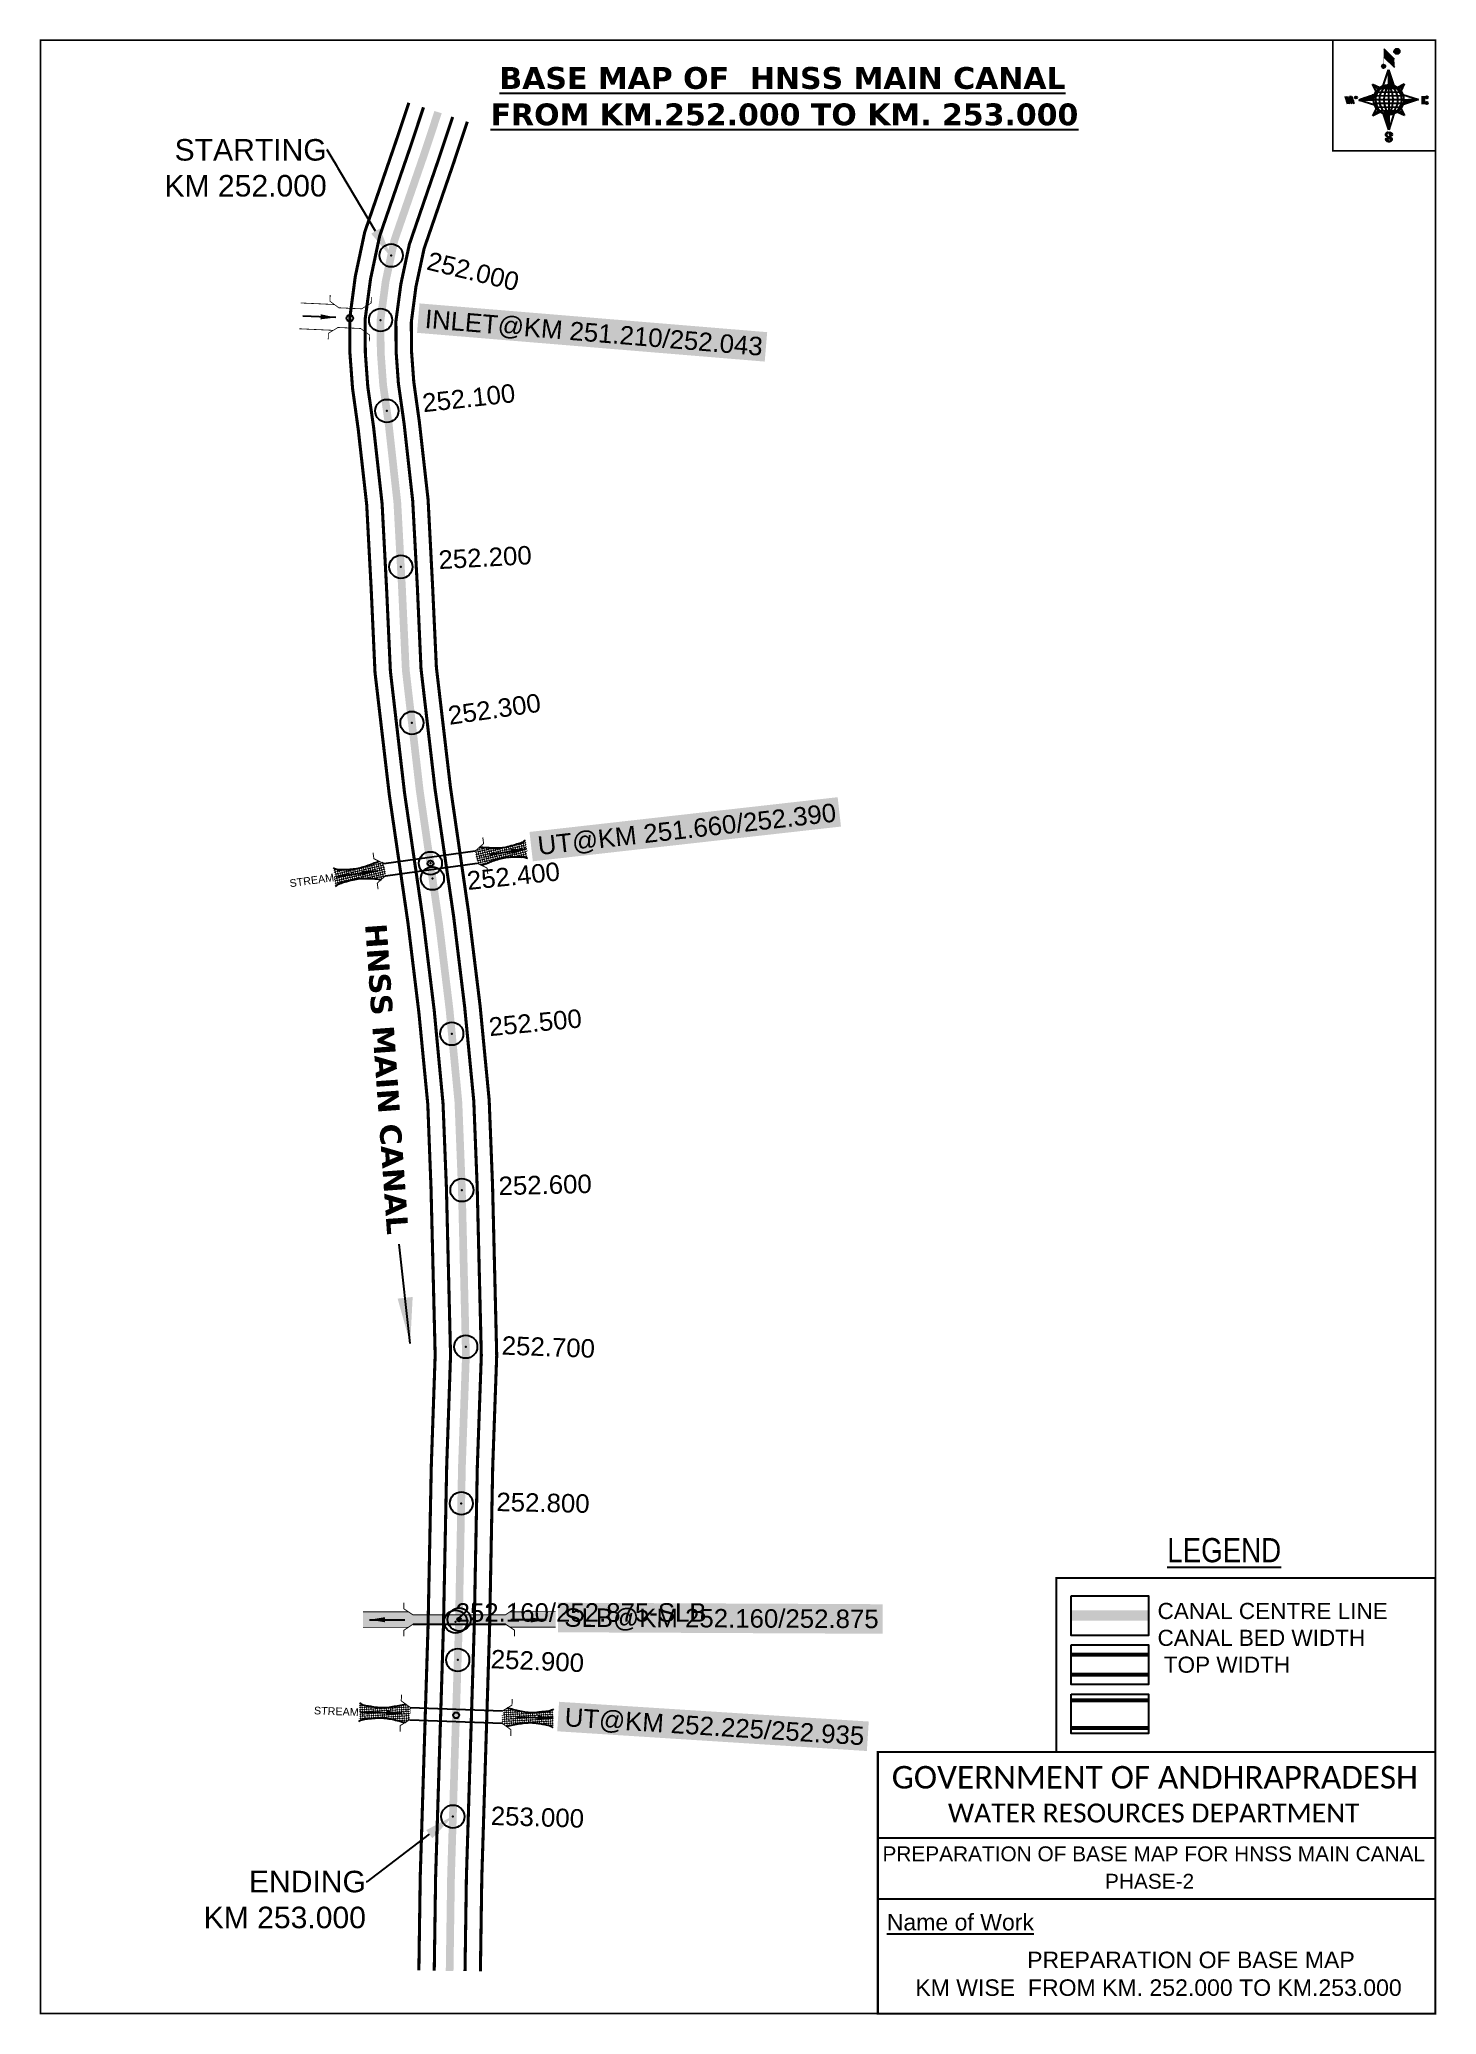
# Model space of a CAD drawing. Header units: inches. Extents: x 757642 to 758550, y 1613391 to 1614674.
import ezdxf
from ezdxf import colors
from ezdxf.entities.mleader import LeaderData, LeaderLine
from ezdxf.enums import TextEntityAlignment as Align
from ezdxf.math import Vec2, Vec3

# ---------------------------------------------------------------- set-up
doc = ezdxf.new("R2010")
doc.units = ezdxf.units.IN
doc.header["$LTSCALE"] = 15
doc.header["$MEASUREMENT"] = 0
doc.header["$PDMODE"] = 32
doc.header["$PDSIZE"] = 15
doc.linetypes.add('ACAD_ISO02W100', pattern=[15, 12, -3])
doc.linetypes.add('HIDDEN2', pattern=[0.1875, 0.125, -0.0625])
for name, color, linetype in [('AQUADUCT', 1, 'Continuous'), ('bord', 1, 'Continuous'), ('CANAL1', 7, 'Continuous'), ('CSMark', 72, 'Continuous'), ('DCBMS', 232, 'Continuous'), ('PAGE', 7, 'Continuous'), ('STRUCTURE', 5, 'Continuous'), ('TEXT', 6, 'Continuous')]:
    doc.layers.add(name, color=color, linetype=linetype)
doc.styles.add('ARIALN', font='ARIALN.TTF')
doc.styles.get("Standard").update_dxf_attribs({"font": 'arial.ttf'})
doc.dimstyles.get("Standard").update_dxf_attribs({"dimtxt": 20, "dimasz": 0.18, "dimexe": 0.18, "dimexo": 0.0625, "dimgap": 0.09, "dimtad": 0, "dimtih": 1, "dimtoh": 1, "dimdec": 4, "dimzin": 0, "dimdsep": 46, "dimtxsty": 'Standard', "dimcen": 0.09, "dimadec": 0, "dimazin": 0, "dimtfac": 1, "dimtdec": 4, "dimtofl": 0, "dimtmove": 0, "dimatfit": 3, "dimfxl": 1, "dimtolj": 1, "dimtzin": 0, "dimarcsym": 0})
pattern_1 = [(267.297113149, (-8720374.938, 50637915.138), (10.5367255337, -0.497431438), [])]
pattern_2 = [(357.297113149, (-8720374.938, 50637915.138), (0.497431438, 10.5367255337), [])]

# ---------------------------------------------------------------- blocks, each defined once
blk = doc.blocks.new('*X26')
at = {"color": 0, "linetype": 'Continuous'}
for p, q in [((6321.6, 240.5), (6322.3, 241.2)), ((6321.6, 240.3), (6322.3, 241)), ((6321.6, 240.1), (6322.3, 240.8)), ((6321.6, 239.9), (6322.4, 240.7)), ((6321.6, 239.8), (6322.4, 240.6)), ((6321.6, 239.6), (6322.5, 240.5)), ((6321.6, 239.4), (6322.5, 240.3)), ((6321.6, 239.2), (6322.6, 240.2)), ((6321.7, 239.1), (6322.6, 240.1)), ((6321.8, 240.8), (6322.4, 241.4)), ((6321.8, 239), (6322.7, 240)), ((6321.8, 239), (6322.8, 239.9)), ((6321.9, 238.9), (6322.9, 239.8)), ((6322, 238.8), (6323, 239.7)), ((6322.1, 241.3), (6322.4, 241.6)), ((6322.1, 238.7), (6323.1, 239.6)), ((6322.2, 238.6), (6323.1, 239.6)), ((6322.3, 238.5), (6323.2, 239.5)), ((6322.4, 238.5), (6323.3, 239.4)), ((6322.5, 238.4), (6323.4, 239.3)), ((6322.7, 238.4), (6323.6, 239.3)), ((6322.8, 238.3), (6323.7, 239.2)), ((6322.9, 238.3), (6323.8, 239.1)), ((6323.1, 238.2), (6323.9, 239.1)), ((6323.2, 238.2), (6324, 239)), ((6323.3, 238.2), (6324.2, 239)), ((6323.5, 238.1), (6324.3, 238.9)), ((6323.7, 238.1), (6324.4, 238.9)), ((6323.8, 238.1), (6324.6, 238.8)), ((6324.1, 238.2), (6324.7, 238.8)), ((6324.3, 238.3), (6324.9, 238.8)), ((6324.6, 238.3), (6325.1, 238.8)), ((6324.8, 238.4), (6325.2, 238.8)), ((6325.1, 238.5), (6325.4, 238.8)), ((6325.4, 238.6), (6325.6, 238.8))]:
    blk.add_line(p, q, dxfattribs=at)
blk = doc.blocks.new('*X25')
at = {"color": 0, "linetype": 'Continuous'}
for p, q in [((6324.4, 240.3), (6324.5, 240.4)), ((6324.6, 240.3), (6324.8, 240.5)), ((6324.7, 240.2), (6325, 240.5)), ((6324.8, 240.2), (6325.2, 240.6)), ((6325, 240.1), (6325.5, 240.6)), ((6325.1, 240.1), (6325.6, 240.6)), ((6325.2, 240), (6325.8, 240.6)), ((6325.3, 240), (6326, 240.6)), ((6325.4, 239.9), (6326.1, 240.6)), ((6325.5, 239.8), (6326.2, 240.5)), ((6325.6, 239.8), (6326.3, 240.5)), ((6325.7, 239.7), (6326.5, 240.4)), ((6325.9, 239.6), (6326.6, 240.3)), ((6326, 239.5), (6326.7, 240.3)), ((6326, 239.4), (6326.8, 240.2)), ((6326.1, 239.3), (6327, 240.2)), ((6326.2, 239.3), (6327.1, 240.1)), ((6326.3, 239.2), (6327.1, 240)), ((6326.4, 239.1), (6327.2, 239.9)), ((6326.5, 239), (6327.3, 239.8)), ((6326.5, 238.9), (6327.4, 239.7)), ((6326.6, 238.8), (6327.5, 239.6)), ((6326.7, 238.7), (6327.5, 239.5)), ((6326.8, 238.6), (6327.6, 239.4)), ((6326.8, 238.5), (6327.7, 239.3)), ((6326.8, 236.5), (6327.4, 237)), ((6326.9, 238.3), (6327.8, 239.2)), ((6326.9, 238.2), (6327.9, 239.1)), ((6326.9, 236.8), (6327.6, 237.4)), ((6327, 238.1), (6327.8, 239)), ((6327, 237.9), (6327.8, 238.8)), ((6327, 237.8), (6327.8, 238.6)), ((6327, 237.6), (6327.8, 238.4)), ((6327, 237.4), (6327.8, 238.2)), ((6327, 237.3), (6327.8, 238)), ((6327, 237.1), (6327.8, 237.9))]:
    blk.add_line(p, q, dxfattribs=at)
blk = doc.blocks.new('H')
at = {"layer": 'bord', "extrusion": (0.000427885, 0.004792, 0.999988)}
h = blk.add_hatch(dxfattribs=at)
h.set_pattern_fill('LINE', color=8, scale=84.387686, angle=-2.7029, style=0)
h.set_pattern_definition(pattern_2)
h.paths.add_polyline_path([(-492, 786, -0.090992), (-448, 775), (-486, 912)])
h = blk.add_hatch(dxfattribs=at)
h.set_pattern_fill('LINE', color=8, scale=84.387686, angle=-92.7029, style=0)
h.set_pattern_definition(pattern_1)
h.paths.add_polyline_path([(-625, 665, -0.090992), (-615, 710), (-751, 671)])
h = blk.add_hatch(dxfattribs=at)
h.set_pattern_fill('LINE', color=8, scale=84.387686, angle=-2.7029, style=0)
h.set_pattern_definition(pattern_2)
h.paths.add_polyline_path([(-504, 533, -0.090992), (-549, 543), (-510, 406)])
h = blk.add_hatch(dxfattribs=at)
h.set_pattern_fill('LINE', color=8, scale=84.387686, angle=-92.7029, style=0)
h.set_pattern_definition(pattern_1)
h.paths.add_polyline_path([(-246, 647), (-372, 653, -0.090992), (-382, 609)])
for p, q in [((-519, 1020, -1217), (-435, 927, -1216)), ((-516, 1087, -1217), (-432, 994, -1217)), ((-538, 774, -1216), (-487, 906, -1216)), ((-487, 906, -1216), (-493, 780, -1216)), ((-487, 906, -1216), (-448, 769, -1216)), ((-865, 701, -1215), (-847, 638, -1215)), ((-847, 700, -1215), (-829, 637, -1215)), ((-829, 699, -1215), (-811, 636, -1215)), ((-829, 699, -1215), (-811, 698, -1215)), ((-811, 698, -1215), (-794, 635, -1215)), ((-752, 665, -1215), (-615, 704, -1215)), ((-627, 794, -1216), (-567, 760, -1216)), ((-627, 794, -1216), (-584, 747, -1215)), ((-599, 731, -1215), (-627, 794, -1216)), ((-421, 753, -1216), (-359, 781, -1216)), ((-359, 781, -1216), (-405, 739, -1216)), ((-359, 781, -1216), (-392, 721, -1215)), ((-379, 693, -1215), (-246, 641, -1215)), ((-213, 669, -1215), (-217, 601, -1215)), ((-752, 665, -1215), (-625, 659, -1215)), ((-619, 614, -1215), (-752, 665, -1215)), ((-639, 526, -1214), (-606, 585, -1215)), ((-639, 526, -1214), (-593, 568, -1215)), ((-577, 553, -1215), (-639, 526, -1214)), ((-511, 400, -1214), (-549, 537, -1214)), ((-460, 533, -1215), (-511, 400, -1214)), ((-505, 527, -1214), (-511, 400, -1214)), ((-371, 513, -1214), (-431, 546, -1215)), ((-371, 513, -1214), (-414, 560, -1215)), ((-399, 576, -1215), (-371, 513, -1214)), ((-246, 641, -1215), (-383, 603, -1215)), ((-373, 647, -1215), (-246, 641, -1215)), ((-197, 600, -1215), (-194, 668, -1215))]:
    blk.add_line(p, q, dxfattribs=at)
at = {"layer": 'bord', "color": 8, "linetype": 'ByBlock', "extrusion": (0.000427885, 0.004792, 0.999988)}
for p, q in [((-375, 679, -1215), (-620, 691, -1215)), ((-386, 711, -1215), (-605, 722, -1215)), ((-411, 744, -1216), (-578, 752, -1216)), ((-493, 780, -1216), (-505, 527, -1214)), ((-373, 647, -1215), (-625, 659, -1215)), ((-378, 616, -1215), (-623, 628, -1215)), ((-392, 585, -1215), (-611, 595, -1215)), ((-420, 555, -1215), (-587, 562, -1215))]:
    blk.add_line(p, q, dxfattribs=at)
at = {"layer": 'bord', "extrusion": (0.000427885, 0.004792, 0.999988), "elevation": -1212}
for points, const_width in [([(-522, 960), (-516, 1093)], 1.61), ([(-434, 933), (-428, 1066)], 1.61), ([(-870, 707), (-846, 706)], 0.642), ([(-829, 643), (-821, 678)], 0.642), ([(-793, 641), (-782, 694)], 0.642), ([(-223, 676), (-174, 673)], 0.706), ([(-829, 643), (-855, 644)], 0.642), ([(-811, 642), (-784, 641)], 0.642), ([(-177, 605), (-226, 607)], 0.706), ([(-195, 645), (-185, 644)], 0.706)]:
    blk.add_lwpolyline(points, dxfattribs=dict(at, const_width=const_width))
for points, const_width in [([(-414, 1073, 1), (-398, 1058, 1)], 22.3), ([(-530, 950, 1), (-520, 939, 1)], 14.8), ([(-776, 697, 1), (-769, 690, 1)], 8.9), ([(-180, 618, 1), (-173, 611, 1)], 9.79), ([(-178, 667, 1), (-171, 660, 1)], 9.79), ([(-490, 362, 1), (-498, 369, 1)], 11.1), ([(-525, 322, 1), (-533, 329, 1)], 11.1)]:
    blk.add_lwpolyline(points, format="xyb", close=True, dxfattribs=dict(at, const_width=const_width))
for points in [[(-537, 317), (-531, 310), (-520, 307), (-505, 307), (-494, 310), (-486, 318), (-487, 326), (-491, 333), (-494, 336), (-503, 341), (-522, 347), (-530, 352), (-534, 355), (-537, 363), (-537, 373), (-530, 381), (-520, 384), (-504, 384), (-493, 380), (-487, 373)], [(-522, 348), (-526, 354), (-528, 361), (-528, 371), (-526, 375), (-521, 381), (-515, 384)], [(-505, 307), (-499, 312), (-497, 319), (-497, 327), (-501, 335), (-509, 343)]]:
    blk.add_lwpolyline(points, dxfattribs=at)
at = {"layer": 'bord', "extrusion": (0.000427885, 0.004792, 0.999988)}
for centre, radius in [((-406, 1065, -1212), 22.3), ((-525, 944, -1212), 14.8), ((-773, 694, -1212), 8.9), ((-498, 659, -1212), 127), ((-177, 615, -1212), 9.79), ((-174, 663, -1212), 9.79), ((-494, 365, -1212), 11.1), ((-529, 325, -1212), 11.1)]:
    blk.add_circle(centre, radius, dxfattribs=at)
at = {"layer": 'bord', "color": 8, "linetype": 'ByBlock', "extrusion": (0.000427885, 0.004792, 0.999988)}
for centre, radius, start, end in [((-482, 658, -1212), 128, 94.9254, 259.6691), ((-437, 656, -1212), 141, 113.2864, 241.308), ((-316, 651, -1212), 222, 142.5892, 212.0053), ((-560, 662, -1212), 141, 293.2864, 61.308), ((-681, 668, -1212), 222, 322.5892, 32.0053), ((-515, 660, -1212), 128, 274.9254, 79.6691)]:
    blk.add_arc(centre, radius, start, end, dxfattribs=at)
at = {"layer": 'bord', "extrusion": (0.000427885, 0.004792, 0.999988)}
for points in [[(-516, 1093, -1212), (-431, 1000, -1212), (-519, 1026, -1212), (-434, 933, -1212)], [(-864, 707, -1212), (-846, 706, -1212), (-846, 644, -1212), (-829, 643, -1212)], [(-829, 705, -1212), (-811, 704, -1212), (-811, 642, -1212), (-793, 641, -1212)], [(-193, 674, -1212), (-197, 606, -1212), (-213, 675, -1212), (-216, 607, -1212)]]:
    blk.add_solid(points, dxfattribs=at)
at = {"layer": 'bord', "extrusion": (0.000427885, 0.004792, 0.999988), "xscale": 7.977342409717546, "yscale": 7.977342408231451, "zscale": 7.977342408476333, "rotation": 138.0840426661453}
for name, p in [('*X25', (38301, -31929, -1212)), ('*X26', (38314, -31951, -1212))]:
    blk.add_blockref(name, p, dxfattribs=at)
blk = doc.blocks.new('UT')
at = {"layer": 'STRUCTURE'}
h = blk.add_hatch(dxfattribs=at)
h.set_pattern_fill('DASH', color=150, scale=8, angle=-39.6278, style=0)
h.set_pattern_definition([(320.372247933, (-4370.464, -6260.8811), (1.40800153113, 0.132407282), [1, -1])])
h.paths.add_polyline_path([(765163, 1700681.9), (765165.6, 1700680.6), (765167.2, 1700680.3), (765169.1, 1700680), (765172.4, 1700679.6), (765176.4, 1700679.3), (765179.5, 1700679.5), (765183.1, 1700679.9), (765187.7, 1700680.9), (765188.9, 1700681.2), (765193.1, 1700682.2), (765196.1, 1700680.2), (765196.1, 1700672.2), (765193.1, 1700670.2), (765190.5, 1700670.8), (765188.1, 1700671.3), (765185.5, 1700671.8), (765183.6, 1700672.1), (765181, 1700672.5), (765180.3, 1700672.5), (765178.5, 1700672.6), (765176.7, 1700672.6), (765174.6, 1700672.5), (765172.5, 1700672.3), (765170.4, 1700672), (765168.5, 1700671.7), (765166.1, 1700671.2), (765165, 1700670.8), (765163, 1700669.7)])
h.paths.add_polyline_path([(765259.1, 1700682.2), (765256.1, 1700680.2), (765256.1, 1700672.2), (765259.1, 1700670.2), (765261.9, 1700671), (765264.4, 1700671.6), (765266.4, 1700672), (765269.1, 1700672.5), (765272.7, 1700673), (765276.1, 1700673.1), (765278.6, 1700672.9), (765281.2, 1700672.7), (765283.9, 1700672.3), (765286.4, 1700671.9), (765288, 1700671.3), (765289.2, 1700670.6), (765289.1, 1700682.7), (765287.6, 1700681.8), (765285.7, 1700681.2), (765283, 1700680.7), (765281.2, 1700680.4), (765276.7, 1700679.9), (765272.7, 1700679.9), (765268.7, 1700680.3), (765264.8, 1700681), (765261.2, 1700681.7)])
at = {"layer": 'STRUCTURE', "color": 150, "const_width": 0.628}
for points in [[(765190.1, 1700688.2), (765190.1, 1700684.2), (765196.1, 1700680.2), (765256.1, 1700680.2), (765262.1, 1700684.2), (765262.1, 1700688.2)], [(765190.1, 1700664.2), (765190.1, 1700668.2), (765196.1, 1700672.2), (765256.1, 1700672.2), (765262.1, 1700668.2), (765262.1, 1700664.2)]]:
    blk.add_lwpolyline(points, dxfattribs=at)
at = {"layer": 'STRUCTURE', "color": 150}
for points in [[(765196.1, 1700680.2), (765256.1, 1700680.2)], [(765196.1, 1700672.2), (765256.1, 1700672.2)], [(765196.1, 1700672.2), (765256.1, 1700672.2)]]:
    blk.add_lwpolyline(points, dxfattribs=at)
at = {"layer": 'STRUCTURE', "color": 0}
blk.add_circle((765226.1, 1700676.2), 1.89, dxfattribs=at)
at = {"layer": 'STRUCTURE', "color": 150}
for points in [[(765163, 1700681.9), (765164.4, 1700681.1), (765167.9, 1700680.2), (765171.2, 1700679.8), (765176.1, 1700679.4), (765184.7, 1700680.3), (765193.1, 1700682.2)], [(765163, 1700669.7), (765164.3, 1700670.6), (765167.8, 1700671.6), (765171.2, 1700672.1), (765176, 1700672.6), (765184.7, 1700672), (765193.1, 1700670.2)], [(765289.1, 1700682.7), (765287.8, 1700681.9), (765284.3, 1700680.9), (765280.9, 1700680.4), (765276.1, 1700679.8), (765267.4, 1700680.5), (765259.1, 1700682.2)], [(765289.2, 1700670.6), (765287.8, 1700671.4), (765284.2, 1700672.3), (765280.9, 1700672.7), (765276.1, 1700673.1), (765267.4, 1700672.2), (765259.1, 1700670.2)]]:
    blk.add_spline(points, degree=3, dxfattribs=at)
at = {"layer": 'STRUCTURE', "color": 0}
blk.add_text('STREAM', height=5, dxfattribs=at).set_placement((765148.2, 1700675.8), align=Align.MIDDLE_CENTER)
for points in [[(765190.9, 1700676), (765164.2, 1700675.8)], [(765289.3, 1700676.7), (765265.4, 1700676.4)]]:
    blk.add_leader(points, dimstyle='Standard', override={"dimasz": 10, "dimgap": 0.09, "dimtad": 0}, dxfattribs=at)
blk = doc.blocks.new('IN')
at = {"layer": 'STRUCTURE', "color": 190, "const_width": 0.5}
for points in [[(763871.3, 1696666), (763849.3, 1696666)], [(763895.1, 1696672), (763895.1, 1696668), (763889.1, 1696664), (763881.7, 1696664), (763874.3, 1696664), (763868.3, 1696668), (763868.3, 1696672)], [(763871.3, 1696649.2), (763849.3, 1696649.2)], [(763868.3, 1696643.2), (763868.3, 1696647.2), (763874.3, 1696651.2), (763881.7, 1696651.2), (763881.7, 1696651.2), (763881.7, 1696651.2), (763889.1, 1696651.2), (763895.1, 1696647.2), (763895.1, 1696643.2)]]:
    blk.add_lwpolyline(points, dxfattribs=at)
at = {"layer": 'STRUCTURE', "color": 0}
blk.add_circle((763881.7, 1696657.6), 2.11, dxfattribs=at)
blk.add_leader([(763872.7, 1696657.6), (763851.2, 1696657.6)], dimstyle='Standard', override={"dimasz": 10, "dimgap": 0.09, "dimtad": 0}, dxfattribs=at)
blk = doc.blocks.new('SLB')
at = {"layer": 'STRUCTURE'}
h = blk.add_hatch(dxfattribs=at)
h.set_pattern_fill('DOTS', color=6, scale=20, angle=320.3722, style=0)
h.set_pattern_definition([(320.372247934, (-159.4327, -72.9564), (1.2786241598, 0.5641323054), [0, -1.25])])
h.paths.add_polyline_path([(769699.5, 1706871.1), (769699.5, 1706861.1), (769729.1, 1706861.1), (769732.1, 1706863.1), (769792.1, 1706863.1), (769795.1, 1706861.1), (769824.7, 1706861.1), (769824.7, 1706871.1), (769795.1, 1706871.1), (769792.1, 1706869.1), (769732.1, 1706869.1), (769729.1, 1706871.1)])
at = {"layer": 'STRUCTURE', "color": 6, "linetype": 'ACAD_ISO02W100', "ltscale": 0.5, "const_width": 0.5}
for points in [[(769699.5, 1706871.1), (769729.1, 1706871.1)], [(769795.1, 1706871.1), (769824.7, 1706871.1)], [(769699.5, 1706861.1), (769729.1, 1706861.1)], [(769795.1, 1706861.1), (769824.7, 1706861.1)]]:
    blk.add_lwpolyline(points, dxfattribs=at)
at = {"layer": 'STRUCTURE', "color": 6, "const_width": 0.628}
for points in [[(769726.1, 1706877.1), (769726.1, 1706873.1), (769732.1, 1706869.1), (769792.1, 1706869.1), (769798.1, 1706873.1), (769798.1, 1706877.1)], [(769726.1, 1706855.1), (769726.1, 1706859.1), (769732.1, 1706863.1), (769792.1, 1706863.1), (769798.1, 1706859.1), (769798.1, 1706855.1)]]:
    blk.add_lwpolyline(points, dxfattribs=at)
at = {"layer": 'STRUCTURE', "color": 6}
blk.add_lwpolyline([(769732.1, 1706863.1), (769792.1, 1706863.1)], dxfattribs=at)
blk.add_lwpolyline([(769732.1, 1706863.1), (769792.1, 1706863.1)], dxfattribs=at)
at = {"layer": 'STRUCTURE', "color": 0}
blk.add_circle((769762.1, 1706866.1), 1.24, dxfattribs=at)
for points in [[(769703.8, 1706866), (769726.7, 1706866)], [(769818.6, 1706865.8), (769795.7, 1706865.8)]]:
    blk.add_leader(points, dimstyle='Standard', override={"dimasz": 10, "dimgap": 0.09, "dimtad": 0}, dxfattribs=at)

msp = doc.modelspace()

# ---------------------------------------------------------------- linework, layer by layer
at = {"layer": 'CANAL1', "color": 200, "const_width": 2}
for points in [[(757881.6, 1614633.2), (757872.8, 1614606.9), (757852.9, 1614549.1), (757846.8, 1614520.4), (757843.2, 1614493.2), (757843.3, 1614470.4), (757845, 1614447.6), (757848.7, 1614420.9), (757854.2, 1614371.9), (757857.1, 1614317.4), (757859.6, 1614262.9), (757868.9, 1614183.3), (757881, 1614100.3), (757888.1, 1614042), (757893.9, 1613982.3), (757896, 1613927.9), (757898.7, 1613819.2), (757896.2, 1613747.8), (757894.1, 1613644.1), (757889, 1613480.6), (757888.1, 1613419.3)], [(757919.6, 1614620.9), (757910.7, 1614594.1), (757891.5, 1614538.4), (757886.2, 1614513.6), (757883.2, 1614490.7), (757883.3, 1614472), (757884.8, 1614451.8), (757888.4, 1614425.9), (757894.1, 1614375.2), (757897, 1614319.4), (757899.5, 1614266.1), (757908.6, 1614188.5), (757920.6, 1614105.7), (757927.9, 1614046.3), (757933.8, 1613985), (757936, 1613929.2), (757938.7, 1613819), (757936.1, 1613746.7), (757934.1, 1613643.1), (757929, 1613479.6), (757928.1, 1613418.7)]]:
    msp.add_lwpolyline(points, dxfattribs=at)
at = {"layer": 'CANAL1', "color": 5, "const_width": 2}
for points in [[(757891.1, 1614630.2), (757882.3, 1614603.7), (757862.6, 1614546.5), (757856.7, 1614518.7), (757853.2, 1614492.6), (757853.3, 1614470.8), (757854.9, 1614448.7), (757858.7, 1614422.2), (757864.2, 1614372.7), (757867.1, 1614317.9), (757869.6, 1614263.7), (757878.8, 1614184.6), (757890.9, 1614101.7), (757898.1, 1614043.1), (757903.8, 1613982.9), (757906, 1613928.2), (757908.7, 1613819.2), (757906.2, 1613747.5), (757904.1, 1613643.9), (757899, 1613480.3), (757898.1, 1613419.2)], [(757910.1, 1614624), (757901.2, 1614597.3), (757881.9, 1614541.1), (757876.4, 1614515.3), (757873.2, 1614491.3), (757873.3, 1614471.6), (757874.8, 1614450.8), (757878.5, 1614424.7), (757884.1, 1614374.4), (757887.1, 1614318.9), (757889.5, 1614265.3), (757898.6, 1614187.2), (757910.7, 1614104.3), (757917.9, 1614045.2), (757923.8, 1613984.3), (757926, 1613928.8), (757928.7, 1613819.1), (757926.1, 1613747), (757924.1, 1613643.3), (757919, 1613479.9), (757918.1, 1613418.9)]]:
    msp.add_lwpolyline(points, dxfattribs=at)
at = {"layer": 'CANAL1', "color": 1, "linetype": 'HIDDEN2', "ltscale": 8, "const_width": 5}
msp.add_lwpolyline([(757900.6, 1614627.1), (757891.8, 1614600.5), (757872.2, 1614543.8), (757866.5, 1614517), (757863.2, 1614492), (757863.2, 1614491.9), (757863.3, 1614471.2), (757864.9, 1614449.7), (757868.6, 1614423.4), (757874.1, 1614373.5), (757877.1, 1614318.4), (757879.6, 1614264.5), (757888.7, 1614185.9), (757901.3, 1614099.2), (757908, 1614044.1), (757913.8, 1613983.6), (757916, 1613928.5), (757918.7, 1613819.1), (757916.1, 1613747.2), (757914.1, 1613643.6), (757913, 1613610.1), (757910.2, 1613519.3), (757909, 1613480.1), (757908.1, 1613419)], dxfattribs=at)
at = {"layer": 'CANAL1', "color": 1, "linetype": 'HIDDEN2', "ltscale": 100, "const_width": 6.55, "elevation": -0.4}
msp.add_lwpolyline([(758362.3, 1613650), (758312, 1613650)], dxfattribs=at)
at = {"layer": 'CANAL1', "color": 5, "const_width": 2.62, "elevation": -0.4}
for points in [[(758362.3, 1613624.6), (758312, 1613624.6)], [(758362.3, 1613611.5), (758312, 1613611.5)]]:
    msp.add_lwpolyline(points, dxfattribs=at)
at = {"layer": 'CANAL1', "color": 200, "const_width": 2.62, "elevation": -0.4}
for points in [[(758362.3, 1613594.9), (758312, 1613594.9)], [(758362.3, 1613576.9), (758312, 1613576.9)]]:
    msp.add_lwpolyline(points, dxfattribs=at)
at = {"layer": 'CSMark', "color": 3}
for p in [(757870.1, 1614534), (757863.2, 1614492), (757867.3, 1614432.9), (757876.4, 1614331.6), (757883.6, 1614230.1), (757895.6, 1614138.9), (757896.9, 1614129.1), (757909.5, 1614028.1), (757916.1, 1613926.5), (757918.6, 1613824.7), (757915.7, 1613722.9), (757913.4, 1613621.1), (757910.2, 1613519.3)]:
    msp.add_point(p, dxfattribs=at)
at = {"layer": 'CSMark', "color": 2}
msp.add_point((757912, 1613646), dxfattribs=at)
at = {"layer": 'CSMark'}
msp.add_point((757914.3, 1613647.4), dxfattribs=at)
at = {"layer": 'PAGE', "const_width": 1.09}
msp.add_lwpolyline([(758548.8, 1613391.3), (758548.8, 1614673.8), (757642.1, 1614673.8), (757642.1, 1613391.3), (758548.8, 1613391.3)], dxfattribs=at)
at = {"layer": 'PAGE'}
for points, const_width in [([(758548.8, 1614673.8), (758482.2, 1614673.8), (758482.2, 1614602), (758548.8, 1614602)], 1.09), ([(758302.4, 1613674.4), (758548.8, 1613674.4), (758548.8, 1613561.2), (758302.4, 1613561.2)], 1.31), ([(758186.4, 1613561.2), (758548.8, 1613561.2), (758548.8, 1613391.3), (758186.4, 1613391.3)], 1.31)]:
    msp.add_lwpolyline(points, close=True, dxfattribs=dict(at, const_width=const_width))
at = {"layer": 'PAGE', "elevation": -0.4}
for points in [[(758312, 1613662.8), (758362.3, 1613662.8), (758362.3, 1613637.1), (758312, 1613637.1)], [(758312, 1613630.9), (758362.3, 1613630.9), (758362.3, 1613605.2), (758312, 1613605.2)], [(758312, 1613598.9), (758362.3, 1613598.9), (758362.3, 1613573.3), (758312, 1613573.3)]]:
    msp.add_lwpolyline(points, close=True, dxfattribs=at)
at = {"layer": 'PAGE'}
for points in [[(758186.4, 1613505.5), (758548.8, 1613505.5)], [(758186.4, 1613465.9), (758548.8, 1613465.9)]]:
    msp.add_lwpolyline(points, dxfattribs=at)

# ---------------------------------------------------------------- block references
at = {"layer": 'AQUADUCT', "color": 1, "xscale": 0.07676331408451645, "yscale": 0.07676331412182491, "zscale": 0.07676331407774997, "rotation": 3.078330607406167}
msp.add_blockref('H', (758559.3, 1614587.1, 93.2), dxfattribs=at)
at = {"layer": 'STRUCTURE', "color": 0}
for name, p, rotation in [('IN', (-82882.2, -45429.4), 357.3770618514926), ('UT', (232400.1, -175197.6), 7.859001730418001), ('SLB', (-10823.6, -93680.2), 0.0343740529735627), ('UT', (-72522.7, -56219.7), 357.7832658665268)]:
    msp.add_blockref(name, p, dxfattribs=dict(at, rotation=rotation))

# ---------------------------------------------------------------- texts
at = {"layer": 'CANAL1', "insert": (757867, 1614101.2), "char_height": 14, "width": 205.129, "attachment_point": 1, "rotation": 274.0706}
msp.add_mtext('\\pi0.96322;{\\fVerdana|b1|i0|c0|p34;HNSS MAIN CANAL}', dxfattribs=at)
at = {"layer": 'CSMark', "color": 3}
for s, rotation, p in [('252.000', 346.3426, (757893.9, 1614530.8)), ('252.400', 5.9851, (757919.4, 1614127.5)), ('252.900', 357.5083, (757934.9, 1613621.8))]:
    msp.add_text(s, height=12, rotation=rotation, dxfattribs=at).set_placement(p, align=Align.MIDDLE_LEFT)
at = {"layer": 'CSMark', "color": 1}
for s, rotation, p in [('252.100', 6.3365, (757890.4, 1614438)), ('252.200', 3.0483, (757900.9, 1614336.1)), ('252.300', 8.2368, (757907.2, 1614234.8)), ('252.500', 5.4955, (757933.6, 1614032.5)), ('252.600', 1.3872, (757939.9, 1613929.2)), ('252.700', 357.9779, (757942, 1613825.6)), ('252.800', 358.8593, (757938.5, 1613723.9)), ('253.000', 358.2218, (757934.9, 1613519.9))]:
    msp.add_text(s, height=12, rotation=rotation, dxfattribs=at).set_placement(p, align=Align.MIDDLE_LEFT)
at = {"layer": 'CSMark', "color": 2}
msp.add_text('252.160/252.875-SLB', height=12, dxfattribs=at).set_placement((757912, 1613646))
at = {"layer": 'PAGE', "extrusion": (0.000201441, 0.004807, 0.999988), "style": 'ARIALN'}
msp.add_text('%%ULEGEND', height=15.71, rotation=359.9999, dxfattribs=at).set_placement((758411.5, 1613673.1, 7909.5), align=Align.MIDDLE)
at = {"layer": 'PAGE', "extrusion": (0.000201441, 0.004807, 0.999988)}
for s, height, p in [('PREPARATION OF BASE MAP FOR HNSS MAIN CANAL', 9.687, (758189.4, 1613470.9, 7908.5)), ('%%UName of Work', 10.717, (758192.2, 1613426, 7907))]:
    msp.add_text(s, height=height, rotation=359.9999, dxfattribs=at).set_placement(p)
for s, height, p in [('PHASE-2', 9.69, (758363, 1613457.9, 7908.4)), ('PREPARATION OF BASE MAP', 10.717, (758389.9, 1613406.8, 7907.1)), ('KM WISE  FROM KM. 252.000 TO KM.253.000', 10.717, (758368.8, 1613388.8, 7907.1))]:
    msp.add_text(s, height=height, rotation=359.9999, dxfattribs=at).set_placement(p, align=Align.MIDDLE_CENTER)
at = {"layer": 'PAGE', "extrusion": (0.000201441, 0.004807, 0.999988), "attachment_point": 1, "text_direction": (1, -1e-06, -0.000201)}
for s, insert, char_height, width in [('CANAL CENTRE LINE CANAL BED WIDTH {\\H2.3717x; }\\P TOP WIDTH{\\H1.9152x; }', (758368.2, 1613658.2, -0.4), 10.475, 184.327), ('\\pi3.9157;{\\fCalibri|b0|i0|c0|p34;\\H1.3333x;GOVERNMENT OF ANDHRAPRADESH\\P\\pi40.453;\\H0.83998x;WATER RESOURCES DEPARTMENT}', (758191.5, 1613552.2, -1.4), 10.976, 350.567)]:
    msp.add_mtext(s, dxfattribs=dict(at, insert=insert, char_height=char_height, width=width))
at = {"layer": 'STRUCTURE', "color": 5, "char_height": 12, "attachment_point": 1, "bg_fill": 1, "box_fill_scale": 1.3, "bg_fill_color": 7, "bg_fill_true_color": 16777215, "bg_fill_transparency": 4390977}
for s, insert, width, rotation in [('\\pi0.84172;INLET@KM 251.210/252.043', (757891.8, 1614498.9), 219.542, 355.2759), ('\\pi0.71894;UT@KM 251.660/252.390', (757964, 1614156.1), 194.338, 6.4313), ('\\pi0.43653;SLB@KM 252.160/252.875', (757982.2, 1613654.7), 203.809, 359.7351), ('\\pi0.71894;UT@KM 252.225/252.935', (757982.6, 1613590.1), 194.469, 356.3555)]:
    msp.add_mtext(s, dxfattribs=dict(at, insert=insert, width=width, rotation=rotation))
at = {"layer": 'TEXT', "color": 1, "insert": (757916.7, 1614656.4), "char_height": 14.185, "width": 414.454, "attachment_point": 1}
msp.add_mtext('\\pi23.739;{\\fVerdana|b1|i0|c0|p34;\\LBASE MAP OF  HNSS MAIN CANAL \\P\\pi18.013;FROM KM.252.000 TO KM. 253.000}', dxfattribs=at)

# ---------------------------------------------------------------- leaders
at = {"layer": 'CANAL1'}
msp.add_leader([(757882.5, 1613826.7), (757875.3, 1613891.4)], dimstyle='Standard', override={"dimasz": 30, "dimgap": 0.09, "dimtad": 0}, dxfattribs=at)

# ---------------------------------------------------------------- next in the draw order: leaders
at = {"layer": 'DCBMS', "color": 5}
ml = msp.add_multileader_mtext('Standard', dxfattribs=at)
ml.set_content('STARTING  \\PKM 252.000', color=5)
ml.set_leader_properties()
ml.build(insert=Vec2(0, 0))
ml.multileader.update_dxf_attribs({"dogleg_length": 0.36, "arrow_head_size": 20})
ctx = ml.context
ctx.base_point, ctx.char_height, ctx.arrow_head_size, ctx.landing_gap_size, ctx.plane_origin = Vec3(757725, 1614602.5), 14, 20, 0.09, Vec3(757868.7, 1614814.8)
ctx.text_align_type = 2
notes = []
notes.append((ctx, [(0, (1, 1, 0), (757828.6, 1614602.5), (-1, 0), 0.36, [(0, [(757870.2, 1614532.6)], 0, [])])]))
ctx.mtext.insert, ctx.mtext.width, ctx.mtext.alignment, ctx.mtext.flow_direction = Vec3(757828.2, 1614609.6), 109.049, 3, 5
ctx.mtext.has_bg_fill, ctx.mtext.bg_color, ctx.mtext.bg_scale_factor, ctx.mtext.bg_transparency, ctx.mtext.use_window_bg_color = 1, -1027028792, 1.5, 0, 1
ml = msp.add_multileader_mtext('Standard', dxfattribs=at)
ml.set_content('ENDING \\PKM 253.000', color=5)
ml.set_leader_properties()
ml.build(insert=Vec2(0, 0))
ml.multileader.update_dxf_attribs({"dogleg_length": 0.36, "arrow_head_size": 20})
ctx = ml.context
ctx.base_point, ctx.char_height, ctx.arrow_head_size, ctx.landing_gap_size, ctx.plane_origin = Vec3(757750.6, 1613477), 14, 20, 0.09, Vec3(757894.2, 1613689.3)
ctx.text_align_type = 2
notes.append((ctx, [(0, (1, 1, 0), (757854.2, 1613477), (-1, 0), 0.36, [(0, [(757910.8, 1613520)], 0, [])])]))
ctx.mtext.insert, ctx.mtext.width, ctx.mtext.alignment, ctx.mtext.flow_direction = Vec3(757853.7, 1613484.1), 109.049, 3, 5
ctx.mtext.has_bg_fill, ctx.mtext.bg_color, ctx.mtext.bg_scale_factor, ctx.mtext.bg_transparency, ctx.mtext.use_window_bg_color = 1, -1027028792, 1.5, 0, 1
for ctx, leaders in notes:
    for number, flags, end, landing, length, lines in leaders:
        leader = LeaderData()
        leader.index, (leader.has_last_leader_line, leader.has_dogleg_vector, leader.attachment_direction) = number, flags
        leader.last_leader_point, leader.dogleg_vector, leader.dogleg_length = Vec3(end), Vec3(landing), length
        for number, points, colour, breaks in lines:
            line = LeaderLine()
            line.index, line.vertices, line.color, line.breaks = number, Vec3.list(points), colors.encode_raw_color(colour), breaks
            leader.lines.append(line)
        ctx.leaders.append(leader)

doc.saveas('drawing.dxf')
